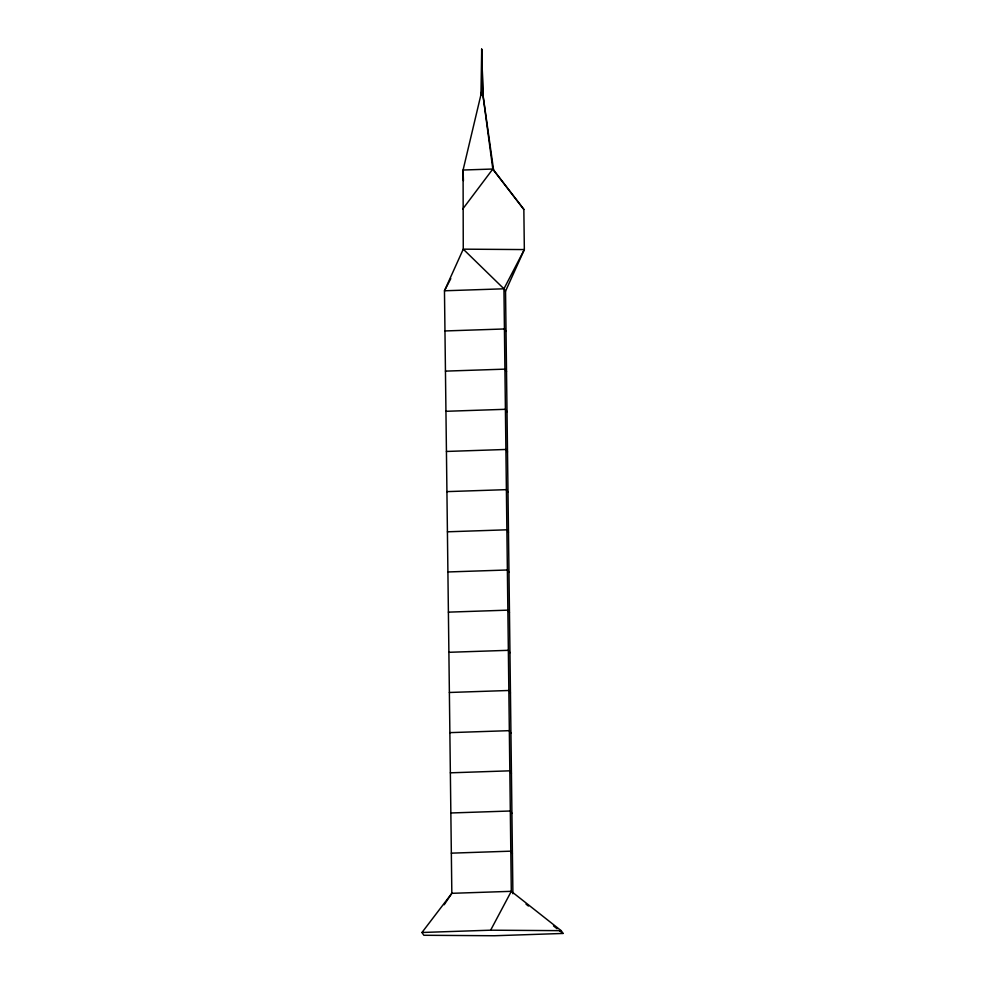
<?xml version="1.0" encoding="UTF-8"?>
<svg xmlns="http://www.w3.org/2000/svg" width="985" height="985" viewBox="0 0 985 985"><rect width="100%" height="100%" fill="white"/><g stroke="black" fill="none" stroke-linecap="round" stroke-linejoin="round"><path stroke-width="1.48" d="M444.186 904.759L451.832 893.321L444.469 290.784L463.258 249.156L463.085 170.023L482.194 89.413L481.702 49.25L480.963 94.634L482.933 94.646L481.702 49.25L482.933 94.646M512.902 893.74L505.539 291.203L524.34 249.574L523.848 209.399L492.82 169.026L482.194 89.413L493.62 170.233L523.848 209.399M450.798 278.607L444.469 290.784L503.938 288.802L505.539 291.203M503.938 288.802L524.34 249.574L463.258 249.156L503.938 288.802L511.301 891.326L490.641 930.185L421.974 932.487L423.833 935.27L494.359 935.75L563.026 933.448L561.167 930.665L511.301 891.326L451.832 893.321L421.974 932.487M462.765 208.98L492.82 169.026L493.62 170.233M480.963 94.634L482.884 94.572M492.82 169.026L463.085 170.023L463.418 180.748M444.961 330.96L504.431 328.965L506.031 331.379M445.442 371.123L504.911 369.141L506.524 371.542M445.934 411.299L505.404 409.304L507.016 411.718M446.427 451.462L505.896 449.468L507.509 451.881M446.919 491.626L506.388 489.644L508.001 492.057M447.412 531.802L506.881 529.807L508.494 532.22M447.904 571.965L507.373 569.983L508.974 572.396M448.397 612.141L507.866 610.146L509.467 612.559M448.877 652.304L508.346 650.322L509.959 652.723M449.369 692.48L508.839 690.485L510.452 692.898M449.862 732.643L509.331 730.661L510.944 733.062M450.354 772.819L509.824 770.824L511.437 773.237M450.847 812.982L510.316 811L511.929 813.401M451.339 853.158L510.809 851.163L512.409 853.576M490.641 930.185L561.167 930.665M526.027 904.144L528.416 906.028M553.484 925.888L557.054 928.732M559.443 930.616L563.026 933.448"/></g></svg>
